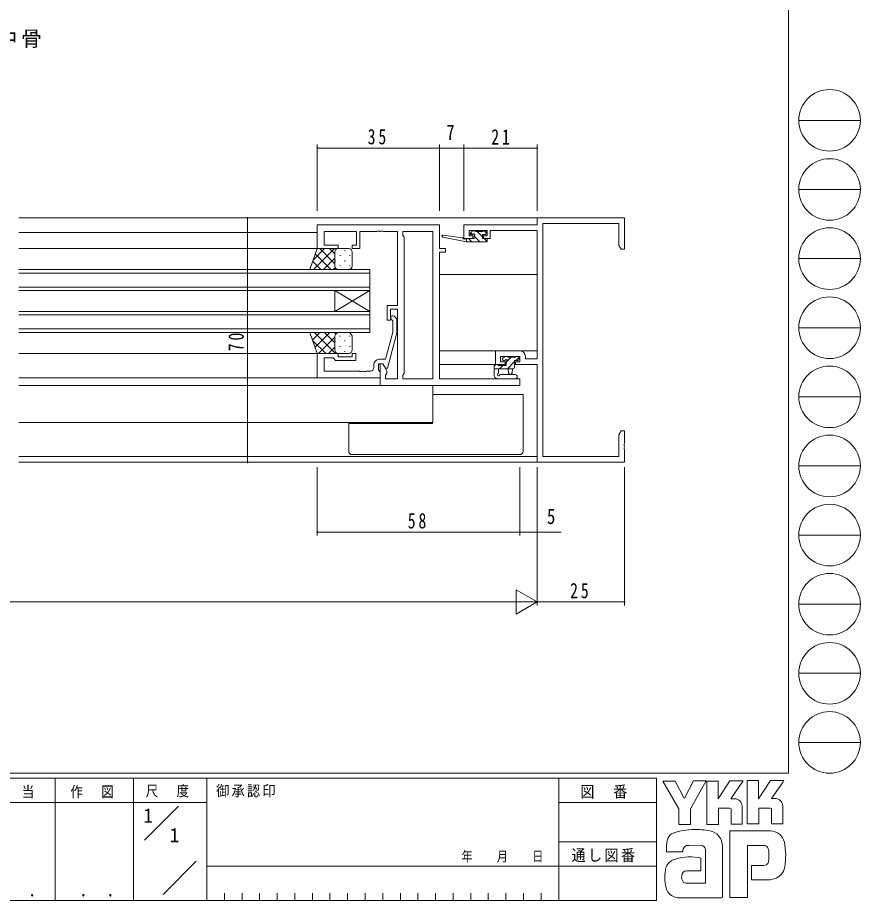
# Model space of a CAD drawing. Units: millimetres on the paper. Extents: x -397 to 397, y -282 to 282.
# Drawn here: x 155.3 to 396.7, y -282.1 to -29.3 of the extents above; entities that cross this region are included whole.
import ezdxf
from ezdxf.enums import TextEntityAlignment as Align

# ---------------------------------------------------------------- set-up
doc = ezdxf.new("R2010")
doc.units = ezdxf.units.MM
for name, color, linetype, lineweight in [('0-1_YKK_ZWAK', 7, 'Continuous', 18), ('0-3_YKK_11', 7, 'Continuous', 18), ('0-4_YKK_12', 2, 'Continuous', 18), ('0-5_YKK_13', 4, 'Continuous', 18), ('0-7_YKK_D', 6, 'Continuous', 18)]:
    doc.layers.add(name, color=color, linetype=linetype, lineweight=lineweight)
doc.layers.add('0-2_USER1', color=7, linetype='Continuous')
doc.styles.add('ＭＳ ゴシック', font='')
doc.styles.get('ＭＳ ゴシック').set_extended_font_data('MS Gothic')

msp = doc.modelspace()

# ---------------------------------------------------------------- linework, layer by layer
at = {"layer": '0-1_YKK_ZWAK'}
for p, q in [((376.092, 279.3), (376.092, -245.7)), ((379.068, -58.716), (396.708, -58.716)), ((379.068, -78.512), (396.708, -78.512)), ((379.068, -98.308), (396.708, -98.308)), ((379.068, -118.104), (396.708, -118.104)), ((379.068, -137.9), (396.708, -137.9)), ((379.068, -157.696), (396.708, -157.696)), ((379.068, -177.492), (396.708, -177.492)), ((379.068, -197.288), (396.708, -197.288)), ((379.068, -217.084), (396.708, -217.084)), ((379.068, -236.88), (396.708, -236.88)), ((376.092, -245.7), (-393.908, -245.7)), ((338.292, -247.1), (-393.908, -247.1)), ((166.092, -247.1), (166.092, -282.1)), ((188.492, -247.1), (188.492, -282.1)), ((209.492, -247.1), (209.492, -282.1)), ((310.291, -247.1), (310.291, -282.1)), ((338.292, -247.1), (338.292, -282.1)), ((340.129, -248.006), (343.642, -248.006)), ((344.724, -255.899), (340.129, -248.006)), ((348.928, -247.898), (346.372, -252.871)), ((352.751, -260.331), (352.751, -247.925)), ((364.266, -247.817), (367.537, -247.817)), ((364.266, -260.223), (364.266, -247.817)), ((370.969, -247.817), (374.753, -247.817)), ((374.375, -248.465), (371.253, -252.925)), ((374.753, -247.817), (374.375, -248.465)), ((189.476, -254.099), (121.292, -254.099)), ((189.476, -254.099), (209.492, -254.099)), ((191.662, -264.836), (201.355, -255.143)), ((310.291, -254.1), (338.292, -254.1)), ((360.671, -253.006), (359.632, -253.006)), ((362.833, -255.169), (362.833, -260.25)), ((372.292, -252.925), (371.253, -252.925)), ((374.456, -255.169), (374.456, -260.196)), ((359.266, -255.682), (356.076, -255.682)), ((367.672, -255.655), (367.672, -260.223)), ((370.861, -255.655), (367.672, -255.655)), ((371.294, -255.817), (370.861, -255.655)), ((371.294, -260.196), (371.294, -255.817)), ((367.672, -260.223), (364.266, -260.223)), ((371.294, -260.146), (371.344, -260.196)), ((374.456, -260.196), (371.294, -260.196)), ((370.915, -262.196), (359.32, -262.196)), ((359.32, -262.196), (359.32, -281.306)), ((310.291, -265.299), (338.292, -265.299)), ((341.21, -268.17), (341.21, -266.241)), ((351.238, -266.305), (347.54, -266.375)), ((352.319, -277.171), (352.319, -267.44)), ((357.211, -266.683), (357.211, -281.279)), ((364.347, -266.359), (368.996, -266.359)), ((364.347, -281.306), (364.347, -266.359)), ((370.465, -267.856), (370.483, -270.491)), ((345.859, -268.17), (341.21, -268.17)), ((196.964, -280.445), (206.488, -270.921)), ((209.492, -272.3), (310.291, -272.3)), ((338.292, -272.299), (310.291, -272.299)), ((365.563, -272.089), (365.563, -276.225)), ((369.104, -272.089), (365.563, -272.089)), ((350.967, -273.63), (346.973, -273.635)), ((346.697, -277.171), (352.319, -277.171)), ((351.886, -277.171), (352.238, -277.171)), ((352.319, -277.17), (352.32, -277.171)), ((365.563, -276.225), (370.888, -276.225)), ((370.888, -276.225), (371.969, -275.982)), ((214.532, -280), (214.532, -282.1)), ((219.572, -280), (219.572, -282.1)), ((224.612, -280), (224.612, -282.1)), ((229.652, -280), (229.652, -282.1)), ((234.692, -280), (234.692, -282.1)), ((239.732, -280), (239.732, -282.1)), ((244.772, -280), (244.772, -282.1)), ((249.812, -280), (249.812, -282.1)), ((254.852, -280), (254.852, -282.1)), ((259.892, -280), (259.892, -282.1)), ((264.932, -280), (264.932, -282.1)), ((269.972, -280), (269.972, -282.1)), ((275.012, -280), (275.012, -282.1)), ((280.052, -280), (280.052, -282.1)), ((285.092, -280), (285.092, -282.1)), ((290.132, -280), (290.132, -282.1)), ((295.172, -280), (295.172, -282.1)), ((300.211, -280), (300.211, -282.1)), ((305.251, -280), (305.251, -282.1)), ((-393.908, -282.1), (338.292, -282.1)), ((345.859, -281.36), (344.372, -281.36)), ((356.887, -281.333), (345.859, -281.36)), ((357.211, -281.279), (356.887, -281.333))]:
    msp.add_line(p, q, dxfattribs=at)
for points in [[(343.642, -248.006), (346.156, -252.709), (346.372, -252.871)], [(348.928, -247.898), (352.554, -247.898), (348.021, -255.926)], [(352.751, -247.925), (355.968, -247.925), (355.968, -253.023), (359.347, -247.871)], [(359.347, -247.871), (363.172, -247.871), (359.632, -253.006)], [(367.537, -247.817), (367.537, -253.008), (370.969, -247.817)], [(348.021, -255.926), (348.021, -260.358), (344.724, -260.358), (344.724, -255.899)], [(356.076, -255.682), (356.076, -260.331), (352.751, -260.331)], [(362.833, -260.25), (359.698, -260.25), (359.698, -255.845), (359.266, -255.682)], [(350.265, -269.873), (350.967, -270.035), (350.967, -273.63)], [(359.32, -281.306), (363.563, -281.306), (364.347, -281.306)]]:
    msp.add_lwpolyline(points, dxfattribs=at)
for centre in [(387.888, -58.716), (387.888, -78.512), (387.888, -98.308), (387.888, -118.104), (387.888, -137.9), (387.888, -157.696), (387.888, -177.492), (387.888, -197.288), (387.888, -217.084), (387.888, -236.88)]:
    msp.add_circle(centre, 8.82, dxfattribs=at)
for centre, radius, start, end in [((360.671, -255.169), 2.163, 0.00166, 89.99604), ((372.292, -255.088), 2.163, 0.00166, 89.99604), ((343.898, -265.155), 2.444, 109.02127, 161.51264), ((349.014, -279.501), 17.68, 89.89165, 109.30848), ((349.533, -282.563), 20.748, 78.7801, 91.46938), ((352.822, -266.596), 4.449, 40.66422, 80.31694), ((370.764, -266.54), 4.341, 14.44572, 87.08746), ((346.251, -266.266), 5.037, 158.41083, 179.71775), ((352.601, -266.585), 4.612, 358.78059, 38.76563), ((354.458, -269.287), 20.86, 350.99027, 10.67625), ((347.967, -268.107), 2.109, 138.46382, 181.71359), ((347.407, -268.071), 1.701, 85.50551, 126.78038), ((350.748, -267.854), 1.625, 14.7552, 72.44995), ((369.157, -267.579), 1.229, 16.43123, 96.91661), ((366.823, -268.308), 3.673, 4.93423, 17.03552), ((347.812, -282.954), 13.309, 79.38098, 112.05825), ((366.802, -270.141), 3.697, 343.6902, 354.75362), ((344.719, -274.027), 3.908, 121.82711, 169.08475), ((369.105, -270.784), 1.306, 269.95468, 342.90145), ((370.827, -271.845), 4.291, 285.44291, 349.90448), ((351.741, -275.495), 11.082, 168.76372, 199.80079), ((347.874, -275.428), 2.369, 171.08203, 216.71923), ((346.982, -275.079), 1.445, 90.33953, 178.03639), ((346.942, -275.665), 1.526, 230.9728, 260.75491), ((344.732, -277.543), 3.823, 207.31435, 263.59464)]:
    msp.add_arc(centre, radius, start, end, dxfattribs=at)
at = {"layer": '0-3_YKK_11'}
for p, q in [((304.144, -86.651), (304.144, -88.651)), ((329.144, -86.651), (304.144, -86.651)), ((305.774, -88.281), (327.514, -88.281)), ((305.774, -155.021), (305.774, -88.281)), ((327.514, -88.281), (327.514, -94.559)), ((329.144, -95.651), (329.144, -86.651)), ((241.144, -88.651), (276.144, -88.651)), ((241.144, -95.451), (241.144, -88.651)), ((243.074, -90.581), (243.074, -94.451)), ((252.344, -90.581), (243.074, -90.581)), ((252.344, -94.451), (252.344, -90.581)), ((253.344, -90.581), (253.344, -95.451)), ((258.186, -90.581), (253.344, -90.581)), ((258.37, -90.461), (258.186, -90.581)), ((258.919, -90.461), (258.37, -90.461)), ((259.103, -90.581), (258.919, -90.461)), ((259.186, -90.581), (259.103, -90.581)), ((259.37, -90.461), (259.186, -90.581)), ((259.919, -90.461), (259.37, -90.461)), ((260.103, -90.581), (259.919, -90.461)), ((264.144, -90.581), (260.103, -90.581)), ((264.144, -111.751), (264.144, -90.581)), ((265.644, -90.581), (274.214, -90.581)), ((265.644, -91.651), (265.644, -90.581)), ((274.214, -90.581), (274.214, -132.721)), ((274.214, -90.581), (274.214, -132.721)), ((276.144, -88.651), (276.144, -95.451)), ((283.144, -88.651), (283.144, -92.551)), ((304.144, -88.651), (283.144, -88.651)), ((284.644, -90.281), (289.844, -90.281)), ((284.644, -91.751), (284.644, -90.281)), ((289.844, -90.281), (289.844, -91.751)), ((290.644, -90.281), (304.144, -90.281)), ((290.644, -92.551), (290.644, -90.281)), ((304.144, -90.281), (304.144, -127.021)), ((266.074, -92.081), (265.644, -91.651)), ((266.074, -131.221), (266.074, -92.081)), ((283.144, -92.551), (285.744, -92.551)), ((285.744, -91.751), (284.644, -91.751)), ((285.744, -92.551), (285.744, -91.751)), ((288.744, -91.751), (288.744, -92.551)), ((289.844, -91.751), (288.744, -91.751)), ((288.744, -92.551), (290.644, -92.551)), ((247.144, -95.451), (241.144, -95.451)), ((243.074, -94.451), (247.144, -94.451)), ((247.144, -94.451), (247.144, -95.451)), ((251.144, -94.451), (252.344, -94.451)), ((251.144, -95.451), (251.144, -94.451)), ((253.344, -95.451), (251.144, -95.451)), ((276.144, -95.451), (277.844, -95.451)), ((277.844, -95.451), (277.844, -96.451)), ((327.514, -94.559), (328.144, -95.651)), ((328.144, -95.651), (329.144, -95.651)), ((276.144, -96.451), (276.144, -132.721)), ((277.844, -96.451), (276.144, -96.451)), ((261.144, -111.751), (264.144, -111.751)), ((261.144, -115.951), (261.144, -111.751)), ((262.144, -112.751), (262.144, -115.951)), ((264.144, -112.751), (262.144, -112.751)), ((264.144, -132.721), (264.144, -112.751)), ((262.144, -115.951), (261.144, -115.951)), ((262.744, -116.1), (262.32, -115.675)), ((262.744, -119.39), (262.744, -116.1)), ((263.169, -114.827), (263.944, -115.602)), ((263.944, -115.602), (263.944, -119.548)), ((260.665, -127.151), (262.744, -119.39)), ((263.944, -119.548), (261.237, -129.651)), ((241.144, -125.451), (247.144, -125.451)), ((241.144, -132.451), (241.144, -125.451)), ((247.144, -125.451), (247.144, -126.451)), ((251.144, -125.451), (252.144, -125.451)), ((251.144, -126.451), (251.144, -125.451)), ((252.144, -125.451), (252.144, -127.451)), ((292.144, -124.751), (292.144, -128.651)), ((299.244, -124.751), (292.144, -124.751)), ((293.644, -126.381), (299.114, -126.381)), ((293.644, -127.851), (293.644, -126.381)), ((299.114, -126.381), (299.114, -127.851)), ((300.744, -127.021), (300.744, -126.251)), ((243.074, -126.751), (243.074, -130.521)), ((245.644, -126.751), (243.074, -126.751)), ((245.844, -126.951), (245.644, -126.751)), ((246.344, -127.451), (245.844, -126.951)), ((252.144, -127.451), (246.344, -127.451)), ((247.144, -126.451), (251.144, -126.451)), ((257.344, -129.521), (257.344, -128.651)), ((258.644, -128.451), (258.644, -130.251)), ((259.944, -128.451), (258.644, -128.451)), ((258.844, -127.151), (260.665, -127.151)), ((259.144, -128.451), (259.944, -128.451)), ((259.144, -134.651), (259.144, -128.451)), ((260.637, -129.651), (259.944, -128.451)), ((259.944, -128.451), (261.074, -130.408)), ((292.144, -128.651), (294.944, -128.651)), ((294.944, -127.851), (293.644, -127.851)), ((294.944, -128.651), (294.944, -127.851)), ((297.944, -127.851), (297.944, -128.651)), ((299.114, -127.851), (297.944, -127.851)), ((297.944, -128.651), (304.144, -128.651)), ((304.144, -127.021), (300.744, -127.021)), ((304.144, -128.651), (304.144, -156.651)), ((243.074, -130.521), (253.186, -130.521)), ((253.186, -130.521), (253.37, -130.641)), ((253.37, -130.641), (253.919, -130.641)), ((253.919, -130.641), (254.103, -130.521)), ((254.103, -130.521), (254.186, -130.521)), ((254.186, -130.521), (254.37, -130.641)), ((254.37, -130.641), (254.919, -130.641)), ((254.919, -130.641), (255.103, -130.521)), ((255.103, -130.521), (256.344, -130.521)), ((258.644, -130.251), (258.844, -130.451)), ((258.844, -130.451), (259.144, -130.751)), ((259.144, -130.751), (259.144, -132.451)), ((261.237, -129.651), (260.637, -129.651)), ((261.074, -131.221), (260.644, -131.651)), ((261.074, -130.408), (261.074, -131.221)), ((265.644, -131.651), (266.074, -131.221)), ((259.144, -132.451), (241.144, -132.451)), ((260.644, -131.651), (260.644, -132.721)), ((260.644, -132.721), (264.144, -132.721)), ((265.644, -132.721), (265.644, -131.651)), ((274.214, -132.721), (265.644, -132.721)), ((276.144, -132.721), (299.144, -132.721)), ((299.144, -132.721), (299.144, -134.651)), ((299.144, -134.651), (259.144, -134.651)), ((328.144, -147.651), (327.514, -148.742)), ((327.514, -148.742), (327.514, -155.021)), ((329.144, -147.651), (328.144, -147.651)), ((329.144, -151.192), (329.144, -147.651)), ((329.024, -151.376), (329.144, -151.192)), ((329.024, -151.926), (329.024, -151.376)), ((329.144, -152.109), (329.024, -151.926)), ((329.024, -152.376), (329.144, -152.192)), ((329.024, -152.926), (329.024, -152.376)), ((329.144, -153.109), (329.024, -152.926)), ((329.144, -152.192), (329.144, -152.109)), ((329.144, -156.651), (329.144, -153.109)), ((304.144, -156.651), (329.144, -156.651)), ((327.514, -155.021), (305.774, -155.021))]:
    msp.add_line(p, q, dxfattribs=at)
for centre, radius, start, end in [((262.744, -115.251), 0.6, 44.99999, 225.00001), ((299.244, -126.251), 1.5, 0.00001, 89.99999), ((258.844, -128.651), 1.5, 90.00001, 179.99999), ((256.344, -129.521), 1, 270.00001, 359.99999)]:
    msp.add_arc(centre, radius, start, end, dxfattribs=at)
at = {"layer": '0-4_YKK_12'}
for p, q in [((155.644, -86.651), (304.444, -86.651)), ((155.644, -90.851), (241.144, -90.851)), ((241.644, -95.451), (155.644, -95.451)), ((256.144, -101.451), (155.644, -101.451)), ((155.644, -102.451), (256.144, -102.451)), ((276.144, -102.851), (304.144, -102.851)), ((256.144, -106.451), (155.644, -106.451)), ((246.144, -107.451), (246.144, -113.451)), ((256.144, -107.451), (246.144, -113.451)), ((256.144, -113.451), (246.144, -107.451)), ((256.144, -107.451), (256.144, -113.451)), ((256.144, -113.451), (155.644, -113.451)), ((155.644, -114.451), (256.144, -114.451)), ((256.144, -118.451), (155.644, -118.451)), ((155.644, -125.45), (241.444, -125.45)), ((304.144, -124.751), (276.144, -124.751)), ((276.144, -128.651), (292.444, -128.651)), ((155.644, -132.451), (258.844, -132.451)), ((155.644, -134.651), (259.583, -134.651)), ((274.214, -134.651), (274.214, -145.25)), ((155.644, -145.25), (274.214, -145.25)), ((155.644, -155.021), (304.144, -155.021)), ((155.644, -156.651), (304.444, -156.651))]:
    msp.add_line(p, q, dxfattribs=at)
for points in [[(155.644, -107.451), (256.144, -107.451), (256.144, -101.451)], [(155.644, -119.451), (256.144, -119.451), (256.144, -113.451)]]:
    msp.add_lwpolyline(points, dxfattribs=at)
at = {"layer": '0-5_YKK_13'}
for p, q in [((285.532, -90.438), (285.032, -90.938)), ((285.579, -91.451), (285.05, -90.921)), ((286.344, -90.351), (285.744, -90.351)), ((288.544, -90.551), (286.544, -90.551)), ((288.444, -92.071), (286.924, -90.551)), ((289.244, -90.351), (288.744, -90.351)), ((289.544, -90.926), (288.969, -90.351)), ((289.544, -91.151), (289.544, -90.651)), ((283.847, -93.551), (277.085, -92.144)), ((282.733, -92.377), (277.191, -91.554)), ((283.847, -92.551), (283.759, -92.536)), ((283.847, -93.551), (283.847, -92.551)), ((285.434, -93.551), (284.434, -92.551)), ((285.244, -91.451), (285.583, -91.451)), ((287.679, -93.551), (286.044, -91.916)), ((289.544, -92.551), (288.444, -92.551)), ((289.793, -93.419), (288.924, -92.551)), ((289.844, -93.251), (289.844, -92.851)), ((239.979, -98.715), (243.243, -95.451)), ((240.071, -101.451), (246.071, -95.451)), ((246.144, -99.772), (241.823, -95.451)), ((246.144, -96.944), (244.652, -95.451)), ((250.144, -95.451), (247.144, -95.451)), ((249.064, -95.871), (249.064, -96.071)), ((289.544, -93.551), (283.847, -93.551)), ((244.995, -101.451), (240.579, -97.035)), ((242.9, -101.451), (246.144, -98.206)), ((246.144, -96.451), (246.144, -100.451)), ((247.649, -97.286), (247.649, -97.486)), ((250.479, -97.286), (250.479, -97.486)), ((251.144, -100.451), (251.144, -96.451)), ((242.166, -101.451), (239.834, -99.119)), ((245.728, -101.451), (246.261, -100.919)), ((246.234, -98.901), (246.234, -99.101)), ((247.649, -100.316), (247.649, -100.516)), ((249.064, -98.901), (249.064, -99.101)), ((250.479, -100.316), (250.479, -100.516)), ((239.338, -101.451), (239.09, -101.203)), ((247.144, -101.451), (250.144, -101.451)), ((239.012, -119.481), (239.042, -119.451)), ((239.757, -121.565), (241.87, -119.451)), ((246.367, -125.451), (240.367, -119.451)), ((240.501, -123.649), (244.699, -119.451)), ((241.527, -125.451), (246.144, -120.834)), ((246.144, -122.4), (243.196, -119.451)), ((246.491, -119.917), (246.024, -119.451)), ((246.144, -124.451), (246.144, -120.951)), ((247.144, -119.451), (250.144, -119.451)), ((247.649, -120.586), (247.649, -120.386)), ((250.479, -120.586), (250.479, -120.386)), ((251.144, -120.951), (251.144, -124.451)), ((243.539, -125.451), (239.814, -121.726)), ((244.356, -125.451), (246.144, -123.662)), ((246.234, -122.001), (246.234, -121.801)), ((247.649, -123.616), (247.649, -123.416)), ((249.064, -122.001), (249.064, -121.801)), ((250.479, -123.616), (250.479, -123.416)), ((246.234, -124.866), (246.234, -124.831)), ((250.144, -125.451), (247.144, -125.451)), ((249.064, -125.031), (249.064, -124.831)), ((295.544, -126.381), (294.944, -126.381)), ((298.544, -126.381), (298.044, -126.381)), ((292.292, -128.681), (291.844, -129.128)), ((292.744, -128.681), (292.144, -128.681)), ((294.337, -128.881), (293.337, -129.881)), ((294.732, -126.468), (294.232, -126.968)), ((294.444, -127.481), (294.784, -127.481)), ((296.637, -126.581), (295.244, -127.973)), ((297.644, -127.818), (295.582, -129.881)), ((297.844, -126.581), (295.744, -126.581)), ((297.644, -129.381), (297.644, -127.481)), ((297.644, -127.481), (298.544, -127.481)), ((298.839, -126.624), (297.982, -127.481)), ((298.844, -127.181), (298.844, -126.681)), ((291.844, -128.981), (291.844, -131.943)), ((291.844, -129.881), (297.144, -129.881)), ((293.044, -131.061), (293.044, -129.881)), ((295.844, -129.881), (295.946, -131.025)), ((297.044, -129.881), (296.943, -131.025)), ((292.46, -132.683), (292.028, -132.331)), ((292.649, -132.751), (297.828, -132.751)), ((293.58, -131.551), (297.828, -131.551)), ((299.144, -137.251), (274.214, -137.251)), ((250.144, -145.551), (250.144, -145.25)), ((250.144, -145.551), (250.144, -153.451)), ((251.144, -145.551), (250.144, -145.551)), ((274.019, -145.416), (274.006, -145.25)), ((274.033, -145.517), (274.019, -145.416)), ((274.047, -145.551), (274.033, -145.517)), ((251.144, -154.451), (299.144, -154.451))]:
    msp.add_line(p, q, dxfattribs=at)
for points in [[(286.044, -91.912), (286.044, -92.551), (283.847, -92.551)], [(288.444, -92.551), (288.444, -91.451), (289.244, -91.451)], [(247.144, -101.451), (239.002, -101.451), (241.144, -95.451), (247.144, -95.451)], [(247.144, -119.451), (239.002, -119.451), (241.144, -125.451), (247.144, -125.451)], [(295.244, -127.942), (295.244, -128.881), (292.944, -128.881)], [(300.144, -153.451), (300.144, -137.251), (299.144, -137.251)], [(274.144, -145.25), (274.144, -145.551), (251.144, -145.551)]]:
    msp.add_lwpolyline(points, dxfattribs=at)
for centre, radius, start, end in [((285.244, -91.151), 0.3, 135, 270), ((285.744, -90.651), 0.3, 90, 135), ((286.344, -90.551), 0.2, 0, 90), ((288.744, -90.551), 0.2, 90, 180), ((289.244, -90.651), 0.3, 0, 90), ((277.147, -91.851), 0.3, 81.55064, 258.25019), ((282.688, -92.674), 0.3, 21.55064, 81.55064), ((283.247, -92.453), 0.3, 201.55064, 320.80246), ((283.711, -92.833), 0.3, 80.80246, 140.80246), ((285.583, -91.151), 0.3, 270, 326.94427), ((286.044, -91.451), 0.25, 303.05573, 146.94427), ((286.344, -91.912), 0.3, 123.05573, 180), ((289.244, -91.151), 0.3, 270, 0), ((289.544, -92.851), 0.3, 0, 90), ((289.544, -93.251), 0.3, 270, 0), ((247.144, -96.451), 1, 90.0001, 180.0001), ((250.144, -96.451), 1, 0.0001, 90.0001), ((247.144, -100.451), 1, 180.0001, 270.0001), ((250.144, -100.451), 1, 270.0001, 0.0001), ((247.677, -120.889), 1.534, 110.30864, 182.31157), ((249.612, -120.889), 1.534, 357.6883, 69.69119), ((247.144, -124.451), 1, 179.9999, 269.9999), ((250.144, -124.451), 1, 269.9999, 359.9999), ((294.944, -126.681), 0.3, 90, 135), ((295.544, -126.581), 0.2, 0, 90), ((298.044, -126.581), 0.2, 90, 180), ((298.544, -126.681), 0.3, 0, 90), ((292.144, -128.981), 0.3, 90, 180), ((292.744, -128.881), 0.2, 0, 90), ((294.444, -127.181), 0.3, 135, 270), ((294.784, -127.181), 0.3, 270, 326.94427), ((295.244, -127.481), 0.25, 303.05573, 146.94427), ((295.544, -127.942), 0.3, 123.05573, 180), ((298.544, -127.181), 0.3, 270, 0), ((293.044, -131.581), 0.3, 120, 333.25632), ((292.744, -131.061), 0.3, 300, 0), ((296.444, -130.981), 0.5, 185.09207, 354.90793), ((297.144, -129.381), 0.5, 270, 0), ((292.344, -131.943), 0.5, 180, 230.76546), ((292.649, -132.451), 0.3, 230.76546, 270), ((293.58, -131.851), 0.3, 90, 153.25632), ((297.828, -132.151), 0.6, 270, 90), ((251.144, -153.451), 1, 180, 270), ((299.144, -153.451), 1, 270, 0)]:
    msp.add_arc(centre, radius, start, end, dxfattribs=at)
at = {"layer": '0-7_YKK_D'}
for p, q in [((241.144, -84.651), (241.144, -65.651)), ((276.144, -84.651), (276.144, -65.651)), ((276.144, -84.651), (276.144, -65.651)), ((283.144, -84.651), (283.144, -65.651)), ((283.144, -84.651), (283.144, -65.651)), ((304.144, -84.651), (304.144, -65.651)), ((241.144, -66.651), (276.144, -66.651)), ((283.144, -66.651), (276.144, -66.651)), ((304.144, -66.651), (283.144, -66.651)), ((238.144, -86.651), (220.144, -86.651)), ((221.144, -156.651), (221.144, -86.651)), ((238.144, -156.651), (220.144, -156.651)), ((241.144, -158.021), (241.144, -177.651)), ((299.144, -158.021), (299.144, -177.651)), ((299.144, -158.021), (299.144, -177.651)), ((304.144, -158.021), (304.144, -197.651)), ((304.144, -158.021), (304.144, -177.651)), ((304.144, -158.021), (304.144, -197.651)), ((329.144, -158.021), (329.144, -197.651)), ((299.144, -176.651), (241.144, -176.651)), ((304.144, -196.651), (298.082, -193.151)), ((298.082, -193.151), (298.082, -200.151)), ((297.144, -196.651), (11.144, -196.651)), ((304.144, -196.651), (292.02, -196.651)), ((304.144, -196.651), (298.082, -200.151)), ((329.144, -196.651), (304.144, -196.651))]:
    msp.add_line(p, q, dxfattribs=at)
msp.add_lwpolyline([(299.144, -176.651), (304.144, -176.651), (311.044, -176.651)], dxfattribs=at)
for centre, start, end in [((241.144, -66.651), 0, 180), ((241.144, -66.651), 180, 0), ((276.144, -66.651), 0, 180), ((276.144, -66.651), 0, 180), ((276.144, -66.651), 180, 0), ((276.144, -66.651), 180, 0), ((283.144, -66.651), 0, 180), ((283.144, -66.651), 0, 180), ((283.144, -66.651), 180, 0), ((283.144, -66.651), 180, 0), ((304.144, -66.651), 0, 180), ((304.144, -66.651), 180, 0), ((221.144, -86.651), 90, 270), ((221.144, -86.651), 270, 90), ((221.144, -156.651), 90, 270), ((221.144, -156.651), 270, 90), ((241.144, -176.651), 0, 180), ((241.144, -176.651), 180, 0), ((299.144, -176.651), 0, 180), ((299.144, -176.651), 0, 180), ((299.144, -176.651), 180, 0), ((299.144, -176.651), 180, 0), ((304.144, -176.651), 0, 180), ((304.144, -176.651), 180, 0), ((329.144, -196.651), 0, 180), ((329.144, -196.651), 180, 0)]:
    msp.add_arc(centre, 0.106, start, end, dxfattribs=at)

# ---------------------------------------------------------------- texts
at = {"layer": '0-1_YKK_ZWAK', "attachment_point": 7, "style": 'ＭＳ ゴシック'}
for s, insert, char_height in [('\\T1.24;\\W0.85;担\\~\\~当', (147.646, -252.88), 3.079), ('\\T1.24;\\W0.85;作\\~\\~図', (170.412, -252.862), 3.079), ('\\T1.24;\\W0.85;尺\\~\\~度', (192.004, -252.637), 3.079), ('\\T1.17;\\W0.9;御承認印', (212.159, -252.633), 3.079), ('\\T1.17;\\W0.9;図\u3000番', (316.489, -252.962), 3.284), ('\\T1.28;\\W0.8;年\\~\\~\\~月\\~\\~\\~日', (282.468, -271.269), 2.903), ('\\T1.17;\\W0.9;通し図番', (313.971, -271.185), 3.284), ('\\T1.24;\\W0.85;\\~．\\~．', (148.147, -281.046), 3.592), ('\\T1.24;\\W0.85;\\~．\\~．', (170.547, -281.046), 3.592)]:
    msp.add_mtext(s, dxfattribs=dict(at, insert=insert, char_height=char_height))
at = {"layer": '0-2_USER1', "style": 'ＭＳ ゴシック'}
for p in [(191.292, -261.099), (198.825, -266.699)]:
    msp.add_text('1', height=4.106, dxfattribs=at).set_placement(p, align=Align.BOTTOM_LEFT)
at = {"layer": '0-2_USER1', "insert": (135.167, -37.968), "char_height": 4.399, "attachment_point": 7, "style": 'ＭＳ ゴシック'}
msp.add_mtext('\\T1.17;たて中骨', dxfattribs=at)
at = {"layer": '0-7_YKK_D', "color": 7, "style": 'ＭＳ ゴシック', "width": 0.8}
for s, p in [('7', (278.097, -65.651)), ('5', (306.934, -175.651))]:
    msp.add_text(s, height=4.399, dxfattribs=at).set_placement(p, align=Align.BOTTOM_LEFT)
at = {"layer": '0-7_YKK_D', "color": 7, "char_height": 4.399, "attachment_point": 7, "style": 'ＭＳ ゴシック'}
for s, insert in [('\\T1.37;\\W0.75;35', (255.574, -65.651)), ('\\T1.37;\\W0.75;21', (290.989, -65.651)), ('\\T1.37;\\W0.75;58', (267.05, -175.651)), ('\\T1.37;\\W0.75;25', (313.562, -195.651))]:
    msp.add_mtext(s, dxfattribs=dict(at, insert=insert))
at = {"layer": '0-7_YKK_D', "color": 7, "insert": (220.144, -124.842), "char_height": 4.399, "attachment_point": 7, "rotation": 90, "style": 'ＭＳ ゴシック'}
msp.add_mtext('\\T1.37;\\W0.75;70', dxfattribs=at)

doc.saveas('drawing.dxf')
